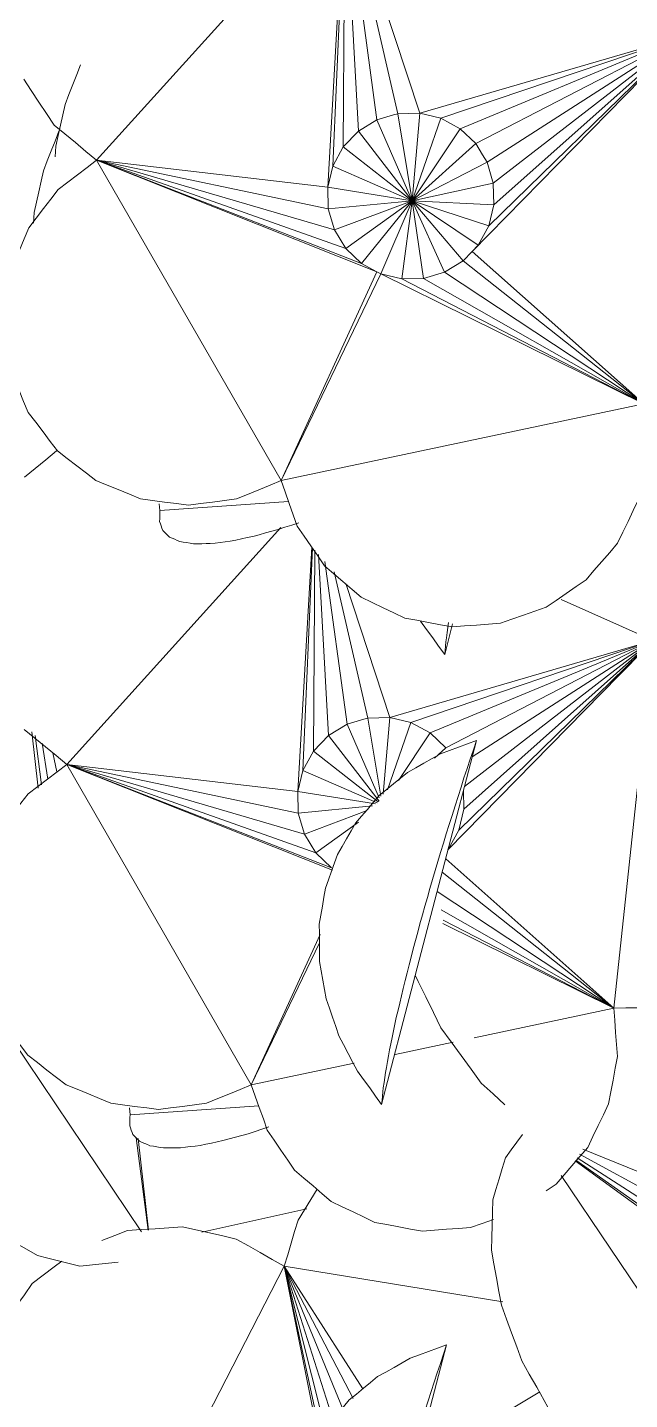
# Model space of a CAD drawing. Header units: metres. Extents: x -18.34 to -13.25, y -25.49 to -16.26.
# Drawn here: x -14.736 to -14.6754, y -20.5016 to -20.3635 of the extents above; entities that cross this region are included whole.
import ezdxf

# ---------------------------------------------------------------- set-up
doc = ezdxf.new("R2010")
doc.units = ezdxf.units.M
doc.layers.add('Importações nas famílias', color=7, linetype='Continuous', lineweight=5)
doc.layers.add('Vegetação', color=7, linetype='Continuous', lineweight=5)

# ---------------------------------------------------------------- blocks, each defined once
blk = doc.blocks.new('Planta_pergolado_12200 - plantas pergolado_skp_Component_12-V767-Pavimento 02 - Executivo')
at = {"layer": 'Importações nas famílias', "color": 9}
blk.add_line((0.47421, 0.0379), (0.49636, 0.04366), dxfattribs=at)
at = {"layer": 'Importações nas famílias', "color": 9, "flags": 128}
for points in [[(0.49259, 0.04241), (0.49353, 0.04272), (0.49448, 0.04304), (0.49542, 0.04335), (0.49636, 0.04366)], [(0.49636, 0.04366), (0.49602, 0.04275), (0.49569, 0.04184), (0.49535, 0.04093), (0.49501, 0.04002)], [(0.48882, 0.0412), (0.48976, 0.04151), (0.4907, 0.04181), (0.49165, 0.04211), (0.49259, 0.04241)], [(0.48144, 0.03898), (0.48235, 0.03925), (0.48326, 0.03951), (0.48417, 0.03978), (0.48509, 0.04005)], [(0.48509, 0.04005), (0.48602, 0.04034), (0.48695, 0.04063), (0.48788, 0.04092), (0.48882, 0.0412)], [(0.47792, 0.03798), (0.4788, 0.03823), (0.47968, 0.03848), (0.48056, 0.03873), (0.48144, 0.03898)], [(0.49501, 0.04002), (0.49455, 0.0392), (0.49408, 0.03838), (0.49361, 0.03756), (0.49315, 0.03673)], [(0.47455, 0.03708), (0.47539, 0.0373), (0.47623, 0.03753), (0.47707, 0.03775), (0.47792, 0.03798)], [(0.46847, 0.0356), (0.4692, 0.03577), (0.46993, 0.03594), (0.47066, 0.03611), (0.47139, 0.03628)], [(0.47139, 0.03628), (0.47218, 0.03648), (0.47297, 0.03668), (0.47376, 0.03688), (0.47455, 0.03708)], [(0.49315, 0.03673), (0.49256, 0.03602), (0.49197, 0.0353), (0.49138, 0.03459), (0.4908, 0.03387)], [(0.46581, 0.03503), (0.46647, 0.03517), (0.46714, 0.03532), (0.4678, 0.03546), (0.46847, 0.0356)], [(0.4908, 0.03387), (0.49011, 0.03328), (0.48941, 0.03269), (0.48872, 0.03209), (0.48803, 0.0315)], [(0.48803, 0.0315), (0.48724, 0.03105), (0.48646, 0.03059), (0.48568, 0.03014), (0.4849, 0.02968)], [(0.4849, 0.02968), (0.48404, 0.02938), (0.48319, 0.02907), (0.48234, 0.02876), (0.48148, 0.02846)], [(0.47412, 0.02788), (0.47318, 0.02805), (0.47224, 0.02821), (0.47129, 0.02838), (0.47068, 0.02849)], [(0.47786, 0.02785), (0.47693, 0.02786), (0.47599, 0.02787), (0.47506, 0.02787), (0.47412, 0.02788)], [(0.48148, 0.02846), (0.48058, 0.0283), (0.47967, 0.02815), (0.47877, 0.028), (0.47786, 0.02785)]]:
    blk.add_lwpolyline(points, dxfattribs=at)
blk = doc.blocks.new('Planta_pergolado_12200 - plantas pergolado_skp_Component_12-V770-Pavimento 02 - Executivo')
at = {"layer": 'Importações nas famílias', "color": 9}
for p, q in [((0.51949, 0.01182), (0.52039, 0.02476)), ((0.52018, 0.01175), (0.51949, 0.01182))]:
    blk.add_line(p, q, dxfattribs=at)
at = {"layer": 'Importações nas famílias', "color": 9, "flags": 128}
for points in [[(0.51758, 0.0237), (0.51781, 0.02439), (0.51804, 0.02508), (0.51827, 0.02578)], [(0.51689, 0.02116), (0.51706, 0.0218), (0.51724, 0.02243), (0.51741, 0.02307), (0.51758, 0.0237)], [(0.51641, 0.01888), (0.51653, 0.01945), (0.51665, 0.02002), (0.51677, 0.02059), (0.51689, 0.02116)], [(0.51617, 0.01688), (0.51623, 0.01738), (0.51629, 0.01788), (0.51635, 0.01838), (0.51641, 0.01888)], [(0.51616, 0.01518), (0.51616, 0.01561), (0.51616, 0.01603), (0.51617, 0.01646), (0.51617, 0.01688)], [(0.51638, 0.01381), (0.51632, 0.01416), (0.51627, 0.0145), (0.51621, 0.01484), (0.51616, 0.01518)], [(0.51683, 0.01278), (0.51671, 0.01304), (0.5166, 0.0133), (0.51649, 0.01356), (0.51638, 0.01381)], [(0.5175, 0.0121), (0.51733, 0.01227), (0.51716, 0.01244), (0.51699, 0.01261), (0.51683, 0.01278)], [(0.51839, 0.01178), (0.51817, 0.01186), (0.51795, 0.01194), (0.51772, 0.01202), (0.5175, 0.0121)], [(0.51949, 0.01182), (0.51922, 0.01181), (0.51894, 0.0118), (0.51867, 0.01179), (0.51839, 0.01178)]]:
    blk.add_lwpolyline(points, dxfattribs=at)
blk = doc.blocks.new('Planta_pergolado_12200 - plantas pergolado_skp_Component_17-V3958-Pavimento 02 - Executivo')
at = {"layer": 'Importações nas famílias', "color": 9}
for p, q in [((0.55475, -0.00544), (0.52251, -0.02402)), ((0.5441, -0.03218), (0.55475, -0.00544)), ((0.54435, -0.0321), (0.55475, -0.00544)), ((0.54586, -0.03051), (0.55475, -0.00544)), ((0.54773, -0.02937), (0.55475, -0.00544)), ((0.54983, -0.02875), (0.55475, -0.00544)), ((0.55202, -0.0287), (0.55475, -0.00544)), ((0.55475, -0.00544), (0.57858, -0.027)), ((0.52251, -0.02402), (0.52469, -0.03437)), ((0.5368, -0.03089), (0.52251, -0.02402)), ((0.52251, -0.02402), (0.53763, -0.03094)), ((0.54773, -0.02937), (0.54983, -0.02875)), ((0.54983, -0.02875), (0.55202, -0.0287)), ((0.55057, -0.03621), (0.54983, -0.02875)), ((0.55078, -0.03651), (0.55202, -0.0287)), ((0.57662, -0.03011), (0.55202, -0.0287)), ((0.55415, -0.02921), (0.55202, -0.0287)), ((0.54586, -0.03051), (0.54773, -0.02937)), ((0.55007, -0.03559), (0.54773, -0.02937)), ((0.55089, -0.03668), (0.55415, -0.02921)), ((0.55097, -0.0368), (0.55607, -0.03026)), ((0.55607, -0.03026), (0.55415, -0.02921)), ((0.55415, -0.02921), (0.57654, -0.03019)), ((0.55766, -0.03178), (0.55607, -0.03026)), ((0.55607, -0.03026), (0.5763, -0.0304)), ((0.54435, -0.0321), (0.54586, -0.03051)), ((0.54894, -0.03479), (0.54586, -0.03051)), ((0.57586, -0.03079), (0.55766, -0.03178)), ((0.57516, -0.03142), (0.5588, -0.03365)), ((0.55104, -0.0369), (0.55766, -0.03178)), ((0.5588, -0.03365), (0.55766, -0.03178)), ((0.55942, -0.03576), (0.57413, -0.03235)), ((0.55138, -0.03688), (0.5588, -0.03365)), ((0.5593, -0.03533), (0.5588, -0.03365)), ((0.55948, -0.03795), (0.57295, -0.03353)), ((0.55942, -0.03576), (0.55154, -0.03705)), ((0.5593, -0.03533), (0.55942, -0.03576)), ((0.55942, -0.03576), (0.55948, -0.03795)), ((0.52556, -0.03848), (0.5268, -0.04433)), ((0.55177, -0.03729), (0.55948, -0.03795)), ((0.5522, -0.03772), (0.55897, -0.04008)), ((0.55948, -0.03795), (0.55897, -0.04008)), ((0.55948, -0.03795), (0.56722, -0.06447)), ((0.55313, -0.03882), (0.55792, -0.04201)), ((0.55897, -0.04008), (0.55792, -0.04201)), ((0.56722, -0.06447), (0.55897, -0.04008)), ((0.54197, -0.04272), (0.53021, -0.0605)), ((0.55641, -0.0436), (0.55537, -0.04244)), ((0.55792, -0.04201), (0.55641, -0.0436)), ((0.56722, -0.06447), (0.55792, -0.04201)), ((0.54013, -0.04311), (0.53021, -0.0605)), ((0.5439, -0.04322), (0.53021, -0.0605)), ((0.53021, -0.0605), (0.53873, -0.04328)), ((0.53021, -0.0605), (0.53909, -0.04332)), ((0.54526, -0.04358), (0.53021, -0.0605)), ((0.56722, -0.06447), (0.54614, -0.0438)), ((0.54812, -0.04489), (0.5462, -0.04384)), ((0.56722, -0.06447), (0.55641, -0.0436)), ((0.55025, -0.04541), (0.54812, -0.04489)), ((0.56722, -0.06447), (0.54812, -0.04489)), ((0.55214, -0.04537), (0.55025, -0.04541)), ((0.56722, -0.06447), (0.55025, -0.04541)), ((0.56722, -0.06447), (0.55252, -0.04547)), ((0.52725, -0.04645), (0.53021, -0.0605)), ((0.56722, -0.06447), (0.55551, -0.04624)), ((0.51252, -0.0547), (0.51183, -0.0537)), ((0.56722, -0.06447), (0.57136, -0.05519)), ((0.56722, -0.06447), (0.53021, -0.0605)), ((0.56722, -0.06447), (0.56429, -0.06159))]:
    blk.add_line(p, q, dxfattribs=at)
at = {"layer": 'Importações nas famílias', "color": 9, "flags": 128}
for points in [[(0.52548, -0.00152), (0.52645, -0.00078), (0.52741, -0.00004), (0.52838, 0.00069), (0.52934, 0.00143)], [(0.54795, 0.0014), (0.54891, 0.00065), (0.54987, -0.00009), (0.55084, -0.00083), (0.5518, -0.00157)], [(0.55475, -0.00544), (0.55564, -0.00437), (0.55652, -0.00331), (0.5574, -0.00224), (0.55828, -0.00117)], [(0.58365, -0.00121), (0.58453, -0.00228), (0.58541, -0.00335), (0.5863, -0.00442)], [(0.52252, -0.00538), (0.52326, -0.00441), (0.524, -0.00345), (0.52474, -0.00249), (0.52548, -0.00152)], [(0.5518, -0.00157), (0.55254, -0.00254), (0.55328, -0.00351), (0.55401, -0.00447), (0.55475, -0.00544)], [(0.52066, -0.00987), (0.52113, -0.00875), (0.52159, -0.00762), (0.52206, -0.0065), (0.52252, -0.00538)], [(0.52002, -0.01469), (0.52018, -0.01349), (0.52034, -0.01228), (0.5205, -0.01107), (0.52066, -0.00987)], [(0.52065, -0.01952), (0.52049, -0.01831), (0.52034, -0.0171), (0.52018, -0.0159), (0.52002, -0.01469)], [(0.52251, -0.02402), (0.52204, -0.02289), (0.52158, -0.02177), (0.52112, -0.02064), (0.52065, -0.01952)], [(0.51793, -0.02563), (0.51907, -0.02523), (0.52022, -0.02482), (0.52136, -0.02442), (0.52251, -0.02402)], [(0.51392, -0.02838), (0.51492, -0.02769), (0.51592, -0.027), (0.51693, -0.02632), (0.51793, -0.02563)], [(0.51076, -0.03207), (0.51155, -0.03115), (0.51234, -0.03023), (0.51313, -0.0293), (0.51392, -0.02838)], [(0.50867, -0.03646), (0.50919, -0.03536), (0.50972, -0.03427), (0.51024, -0.03317), (0.51076, -0.03207)], [(0.50778, -0.04124), (0.508, -0.04005), (0.50822, -0.03885), (0.50845, -0.03766), (0.50867, -0.03646)], [(0.50816, -0.04609), (0.50806, -0.04488), (0.50797, -0.04367), (0.50787, -0.04246), (0.50778, -0.04124)], [(0.50896, -0.04839), (0.50856, -0.04724), (0.50816, -0.04609)], [(0.51621, -0.05787), (0.51529, -0.05708), (0.51437, -0.05628), (0.51344, -0.05549), (0.51252, -0.0547)], [(0.52059, -0.05997), (0.5195, -0.05945), (0.5184, -0.05892), (0.51731, -0.05839), (0.51621, -0.05787)], [(0.52537, -0.06087), (0.52417, -0.06064), (0.52298, -0.06042), (0.52179, -0.0602), (0.52059, -0.05997)], [(0.53021, -0.0605), (0.529, -0.06059), (0.52779, -0.06068), (0.52658, -0.06077), (0.52537, -0.06087)], [(0.53033, -0.06536), (0.5303, -0.06414), (0.53027, -0.06293), (0.53024, -0.06171), (0.53021, -0.0605)]]:
    blk.add_lwpolyline(points, dxfattribs=at)
blk = doc.blocks.new('Planta_pergolado_12200 - plantas pergolado_skp_Component_16-V3959-Pavimento 02 - Executivo')
blk.add_blockref('Planta_pergolado_12200 - plantas pergolado_skp_Component_17-V3958-Pavimento 02 - Executivo', (0, 0))
at = {"extrusion": (0, 0, -1), "zscale": -1, "rotation": 180}
for name in ['Planta_pergolado_12200 - plantas pergolado_skp_Component_12-V770-Pavimento 02 - Executivo', 'Planta_pergolado_12200 - plantas pergolado_skp_Component_12-V767-Pavimento 02 - Executivo']:
    blk.add_blockref(name, (0, 0), dxfattribs=at)
blk = doc.blocks.new('Planta_pergolado_12200 - plantas pergolado_skp_Component_12-V582-Pavimento 02 - Executivo')
at = {"layer": 'Importações nas famílias', "color": 9}
blk.add_line((0.2784, 0.1962), (0.31505, 0.20575), dxfattribs=at)
at = {"layer": 'Importações nas famílias', "color": 9, "flags": 128}
for points in [[(0.31128, 0.20449), (0.31222, 0.20481), (0.31316, 0.20512), (0.31411, 0.20543), (0.31505, 0.20575)], [(0.31505, 0.20575), (0.31471, 0.20484), (0.31438, 0.20393), (0.31404, 0.20302), (0.3137, 0.20211)], [(0.3075, 0.20329), (0.30845, 0.20359), (0.30939, 0.20389), (0.31033, 0.20419), (0.31128, 0.20449)], [(0.30377, 0.20214), (0.30471, 0.20242), (0.30564, 0.20271), (0.30657, 0.203), (0.3075, 0.20329)], [(0.30013, 0.20106), (0.30104, 0.20133), (0.30195, 0.2016), (0.30286, 0.20187), (0.30377, 0.20214)], [(0.3137, 0.20211), (0.31323, 0.20128), (0.31277, 0.20046), (0.3123, 0.19964), (0.31183, 0.19882)], [(0.2966, 0.20006), (0.29748, 0.20031), (0.29836, 0.20056), (0.29925, 0.20081), (0.30013, 0.20106)], [(0.29008, 0.19836), (0.29087, 0.19856), (0.29166, 0.19876), (0.29245, 0.19896), (0.29324, 0.19916)], [(0.29324, 0.19916), (0.29408, 0.19939), (0.29492, 0.19961), (0.29576, 0.19984), (0.2966, 0.20006)], [(0.2845, 0.19712), (0.28516, 0.19726), (0.28582, 0.1974), (0.28649, 0.19754), (0.28715, 0.19768)], [(0.28715, 0.19768), (0.28789, 0.19785), (0.28862, 0.19802), (0.28935, 0.19819), (0.29008, 0.19836)], [(0.31183, 0.19882), (0.31125, 0.1981), (0.31066, 0.19738), (0.31007, 0.19667), (0.30949, 0.19595)], [(0.2784, 0.1962), (0.27883, 0.19625), (0.27925, 0.19629), (0.27967, 0.19633), (0.2801, 0.19637)], [(0.28175, 0.19379), (0.28091, 0.19439), (0.28008, 0.195), (0.27924, 0.1956), (0.2784, 0.1962)], [(0.2801, 0.19637), (0.28061, 0.19645), (0.28112, 0.19653), (0.28162, 0.1966), (0.28213, 0.19668)], [(0.28213, 0.19668), (0.28272, 0.19679), (0.28331, 0.1969), (0.28391, 0.19701), (0.2845, 0.19712)], [(0.30949, 0.19595), (0.30879, 0.19536), (0.3081, 0.19477), (0.30741, 0.19418), (0.30671, 0.19358)], [(0.28532, 0.19191), (0.28443, 0.19238), (0.28354, 0.19285), (0.28264, 0.19332), (0.28175, 0.19379)], [(0.30671, 0.19358), (0.30593, 0.19313), (0.30515, 0.19267), (0.30437, 0.19222), (0.30358, 0.19177)], [(0.28904, 0.19063), (0.28811, 0.19095), (0.28718, 0.19127), (0.28625, 0.19159), (0.28532, 0.19191)], [(0.29281, 0.18996), (0.29187, 0.19013), (0.29092, 0.1903), (0.28998, 0.19046), (0.28904, 0.19063)], [(0.30358, 0.19177), (0.30273, 0.19146), (0.30188, 0.19115), (0.30102, 0.19085), (0.30017, 0.19054)], [(0.29655, 0.18993), (0.29561, 0.18994), (0.29468, 0.18995), (0.29375, 0.18996), (0.29281, 0.18996)], [(0.30017, 0.19054), (0.29926, 0.19039), (0.29836, 0.19024), (0.29745, 0.19008), (0.29655, 0.18993)]]:
    blk.add_lwpolyline(points, dxfattribs=at)
blk = doc.blocks.new('Planta_pergolado_12200 - plantas pergolado_skp_Component_17-V3969-Pavimento 02 - Executivo')
at = {"layer": 'Importações nas famílias', "color": 9}
for p, q in [((0.61556, -0.00845), (0.58331, -0.02703)), ((0.60432, -0.03665), (0.61556, -0.00845)), ((0.60516, -0.03511), (0.61556, -0.00845)), ((0.60667, -0.03352), (0.61556, -0.00845)), ((0.60853, -0.03238), (0.61556, -0.00845)), ((0.61064, -0.03176), (0.61556, -0.00845)), ((0.61283, -0.03171), (0.61556, -0.00845)), ((0.61556, -0.00845), (0.64319, -0.03345)), ((0.58331, -0.02703), (0.59102, -0.06351)), ((0.60411, -0.03704), (0.58331, -0.02703)), ((0.58331, -0.02703), (0.60432, -0.03665)), ((0.61064, -0.03176), (0.61283, -0.03171)), ((0.61147, -0.0402), (0.61283, -0.03171)), ((0.64319, -0.03345), (0.61283, -0.03171)), ((0.61495, -0.03222), (0.61283, -0.03171)), ((0.60667, -0.03352), (0.60853, -0.03238)), ((0.60853, -0.03238), (0.61064, -0.03176)), ((0.61147, -0.0402), (0.60853, -0.03238)), ((0.61147, -0.0402), (0.61064, -0.03176)), ((0.61147, -0.0402), (0.61495, -0.03222)), ((0.61688, -0.03327), (0.61495, -0.03222)), ((0.61495, -0.03222), (0.64319, -0.03345)), ((0.60516, -0.03511), (0.60667, -0.03352)), ((0.61147, -0.0402), (0.60667, -0.03352)), ((0.61147, -0.0402), (0.61688, -0.03327)), ((0.61847, -0.03479), (0.61688, -0.03327)), ((0.61688, -0.03327), (0.64319, -0.03345)), ((0.64319, -0.03345), (0.61847, -0.03479)), ((0.64319, -0.03345), (0.61961, -0.03666)), ((0.62023, -0.03877), (0.64319, -0.03345)), ((0.62029, -0.04096), (0.64319, -0.03345)), ((0.60432, -0.03665), (0.60516, -0.03511)), ((0.61147, -0.0402), (0.60516, -0.03511)), ((0.61147, -0.0402), (0.61847, -0.03479)), ((0.61961, -0.03666), (0.61847, -0.03479)), ((0.59102, -0.06351), (0.60411, -0.03704)), ((0.6036, -0.03917), (0.60411, -0.03704)), ((0.60411, -0.03704), (0.60432, -0.03665)), ((0.61147, -0.0402), (0.60411, -0.03704)), ((0.61147, -0.0402), (0.61961, -0.03666)), ((0.6201, -0.03834), (0.61961, -0.03666)), ((0.6201, -0.03834), (0.62023, -0.03877)), ((0.59102, -0.06351), (0.6036, -0.03917)), ((0.61147, -0.0402), (0.6036, -0.03917)), ((0.60365, -0.04136), (0.6036, -0.03917)), ((0.62023, -0.03877), (0.61147, -0.0402)), ((0.62023, -0.03877), (0.62029, -0.04096)), ((0.60365, -0.04136), (0.59102, -0.06351)), ((0.61147, -0.0402), (0.60365, -0.04136)), ((0.60427, -0.04347), (0.60365, -0.04136)), ((0.61147, -0.0402), (0.60427, -0.04347)), ((0.61147, -0.0402), (0.60541, -0.04534)), ((0.607, -0.04685), (0.61147, -0.0402)), ((0.61147, -0.0402), (0.60893, -0.04791)), ((0.61106, -0.04842), (0.61147, -0.0402)), ((0.61147, -0.0402), (0.61872, -0.04502)), ((0.61722, -0.04661), (0.61147, -0.0402)), ((0.61147, -0.0402), (0.61535, -0.04775)), ((0.61325, -0.04837), (0.61147, -0.0402)), ((0.61147, -0.0402), (0.61977, -0.04309)), ((0.61147, -0.0402), (0.62029, -0.04096)), ((0.62029, -0.04096), (0.61977, -0.04309)), ((0.62029, -0.04096), (0.62802, -0.06748)), ((0.60427, -0.04347), (0.59102, -0.06351)), ((0.60541, -0.04534), (0.60427, -0.04347)), ((0.61977, -0.04309), (0.61872, -0.04502)), ((0.62802, -0.06748), (0.61977, -0.04309)), ((0.60541, -0.04534), (0.59102, -0.06351)), ((0.60637, -0.04625), (0.60541, -0.04534)), ((0.61872, -0.04502), (0.61722, -0.04661)), ((0.62802, -0.06748), (0.61872, -0.04502)), ((0.60637, -0.04625), (0.59102, -0.06351)), ((0.607, -0.04685), (0.60637, -0.04625)), ((0.62802, -0.06748), (0.60637, -0.04625)), ((0.60893, -0.04791), (0.607, -0.04685)), ((0.61722, -0.04661), (0.6161, -0.04729)), ((0.62802, -0.06748), (0.61722, -0.04661)), ((0.61106, -0.04842), (0.60893, -0.04791)), ((0.62802, -0.06748), (0.60893, -0.04791)), ((0.61535, -0.04775), (0.61325, -0.04837)), ((0.6161, -0.04729), (0.61535, -0.04775)), ((0.62802, -0.06748), (0.61535, -0.04775)), ((0.61325, -0.04837), (0.61106, -0.04842)), ((0.62802, -0.06748), (0.61106, -0.04842)), ((0.62802, -0.06748), (0.61325, -0.04837))]:
    blk.add_line(p, q, dxfattribs=at)
at = {"layer": 'Importações nas famílias', "color": 9, "flags": 128}
for points in [[(0.59015, -0.00158), (0.59127, -0.00111), (0.59239, -0.00065), (0.59351, -0.00019), (0.59464, 0.00027)], [(0.60427, 0.00026), (0.60539, -0.00021), (0.60651, -0.00068), (0.60763, -0.00115), (0.60875, -0.00162)], [(0.61909, -0.00418), (0.62024, -0.00341), (0.6214, -0.00265), (0.62255, -0.00188), (0.6237, -0.00112)], [(0.58629, -0.00453), (0.58725, -0.00379), (0.58822, -0.00306), (0.58918, -0.00232), (0.59015, -0.00158)], [(0.60875, -0.00162), (0.60972, -0.00236), (0.61068, -0.0031), (0.61164, -0.00384), (0.6126, -0.00459)], [(0.58333, -0.00839), (0.58407, -0.00742), (0.58481, -0.00646), (0.58555, -0.0055), (0.58629, -0.00453)], [(0.6126, -0.00459), (0.61334, -0.00555), (0.61408, -0.00652), (0.61482, -0.00749), (0.61556, -0.00845)], [(0.61556, -0.00845), (0.61644, -0.00738), (0.61732, -0.00632), (0.61821, -0.00525), (0.61909, -0.00418)], [(0.58147, -0.01288), (0.58193, -0.01176), (0.5824, -0.01063), (0.58286, -0.00951), (0.58333, -0.00839)], [(0.58083, -0.0177), (0.58099, -0.0165), (0.58115, -0.01529), (0.58131, -0.01408), (0.58147, -0.01288)], [(0.58146, -0.02253), (0.5813, -0.02132), (0.58114, -0.02011), (0.58099, -0.01891), (0.58083, -0.0177)], [(0.58331, -0.02703), (0.58285, -0.0259), (0.58238, -0.02478), (0.58192, -0.02365), (0.58146, -0.02253)], [(0.57873, -0.02864), (0.57988, -0.02824), (0.58102, -0.02783), (0.58217, -0.02743), (0.58331, -0.02703)], [(0.57473, -0.03139), (0.57573, -0.0307), (0.57673, -0.03002), (0.57773, -0.02933), (0.57873, -0.02864)], [(0.57157, -0.03508), (0.57236, -0.03416), (0.57315, -0.03324), (0.57394, -0.03231), (0.57473, -0.03139)], [(0.56947, -0.03947), (0.57, -0.03837), (0.57052, -0.03728), (0.57104, -0.03618), (0.57157, -0.03508)], [(0.56858, -0.04425), (0.56881, -0.04306), (0.56903, -0.04186), (0.56925, -0.04067), (0.56947, -0.03947)], [(0.56896, -0.04911), (0.56887, -0.04789), (0.56877, -0.04668), (0.56868, -0.04547), (0.56858, -0.04425)], [(0.57058, -0.0537), (0.57017, -0.05255), (0.56977, -0.0514), (0.56936, -0.05025), (0.56896, -0.04911)], [(0.57333, -0.05771), (0.57264, -0.05671), (0.57195, -0.0557), (0.57126, -0.0547), (0.57058, -0.0537)], [(0.57702, -0.06088), (0.57609, -0.06009), (0.57517, -0.05929), (0.57425, -0.0585), (0.57333, -0.05771)], [(0.5814, -0.06298), (0.5803, -0.06246), (0.57921, -0.06193), (0.57811, -0.0614), (0.57702, -0.06088)]]:
    blk.add_lwpolyline(points, dxfattribs=at)
blk = doc.blocks.new('Planta_pergolado_12200 - plantas pergolado_skp_Component_16-V3970-Pavimento 02 - Executivo')
blk.add_blockref('Planta_pergolado_12200 - plantas pergolado_skp_Component_17-V3969-Pavimento 02 - Executivo', (0, 0))
at = {"extrusion": (0, 0, -1), "zscale": -1, "rotation": 180}
for name, p in [('Planta_pergolado_12200 - plantas pergolado_skp_Component_12-V770-Pavimento 02 - Executivo', (-0.0608, -0.00301)), ('Planta_pergolado_12200 - plantas pergolado_skp_Component_12-V582-Pavimento 02 - Executivo', (-0.24212, 0.15907))]:
    blk.add_blockref(name, p, dxfattribs=at)
blk = doc.blocks.new('Planta_pergolado_12200 - plantas pergolado_skp_Component_12-V586-Pavimento 02 - Executivo')
at = {"layer": 'Importações nas famílias', "color": 9}
blk.add_line((0.09548, 0.13567), (0.09857, 0.13647), dxfattribs=at)
at = {"layer": 'Importações nas famílias', "color": 9, "flags": 128}
for points in [[(0.09548, 0.13567), (0.0959, 0.13571), (0.09633, 0.13575), (0.09675, 0.13579), (0.09717, 0.13584)], [(0.09883, 0.13325), (0.09799, 0.13385), (0.09715, 0.13446), (0.09632, 0.13506), (0.09548, 0.13567)], [(0.09717, 0.13584), (0.09768, 0.13591), (0.09819, 0.13599), (0.0987, 0.13606)]]:
    blk.add_lwpolyline(points, dxfattribs=at)
blk = doc.blocks.new('Planta_pergolado_12200 - plantas pergolado_skp_Component_16-V3975-Pavimento 02 - Executivo')
at = {"extrusion": (0, 0, -1), "zscale": -1, "rotation": 180}
blk.add_blockref('Planta_pergolado_12200 - plantas pergolado_skp_Component_12-V586-Pavimento 02 - Executivo', (-0.47033, 0.09219), dxfattribs=at)
blk = doc.blocks.new('Planta_pergolado_12200 - plantas pergolado_skp_Component_17-V3980-Pavimento 02 - Executivo')
at = {"layer": 'Importações nas famílias', "color": 9}
for p, q in [((0.47115, -0.0103), (0.50425, -0.02733)), ((0.50425, -0.02733), (0.48679, -0.03082)), ((0.48705, -0.03101), (0.50425, -0.02733)), ((0.48774, -0.0315), (0.50425, -0.02733)), ((0.50425, -0.02733), (0.48878, -0.03224)), ((0.50425, -0.02733), (0.4898, -0.03325)), ((0.49095, -0.03426), (0.50425, -0.02733)), ((0.49191, -0.03524), (0.50425, -0.02733)), ((0.50068, -0.04934), (0.50425, -0.02733)), ((0.48409, -0.04047), (0.49163, -0.05304))]:
    blk.add_line(p, q, dxfattribs=at)
at = {"layer": 'Importações nas famílias', "color": 9, "flags": 128}
for points in [[(0.498, 0.00125), (0.49912, 0.00044), (0.50025, -0.00037), (0.50137, -0.00118), (0.5025, -0.00198)], [(0.5025, -0.00198), (0.50334, -0.00308), (0.50419, -0.00418), (0.50478, -0.00495)], [(0.50686, -0.00897), (0.50735, -0.01027), (0.50784, -0.01157)], [(0.50784, -0.01157), (0.50794, -0.01295), (0.50803, -0.01433), (0.50813, -0.01572), (0.50822, -0.0171)], [(0.50822, -0.0171), (0.50791, -0.01845), (0.50761, -0.01981), (0.5073, -0.02116), (0.50699, -0.02251)], [(0.50699, -0.02251), (0.5063, -0.02372), (0.50562, -0.02492), (0.50493, -0.02613), (0.50425, -0.02733)], [(0.50425, -0.02733), (0.50541, -0.02768), (0.50657, -0.02803), (0.50774, -0.02838), (0.5089, -0.02873)], [(0.5089, -0.02873), (0.50993, -0.02937), (0.51097, -0.03001), (0.512, -0.03065)]]:
    blk.add_lwpolyline(points, dxfattribs=at)
blk = doc.blocks.new('Planta_pergolado_12200 - plantas pergolado_skp_Component_16-V3981-Pavimento 02 - Executivo')
blk.add_blockref('Planta_pergolado_12200 - plantas pergolado_skp_Component_17-V3980-Pavimento 02 - Executivo', (0, 0))
blk = doc.blocks.new('Planta_pergolado_12200 - plantas pergolado_skp_-V4003-Pavimento 02 - Executivo')
for name in ['Planta_pergolado_12200 - plantas pergolado_skp_Component_16-V3981-Pavimento 02 - Executivo', 'Planta_pergolado_12200 - plantas pergolado_skp_Component_16-V3959-Pavimento 02 - Executivo', 'Planta_pergolado_12200 - plantas pergolado_skp_Component_16-V3970-Pavimento 02 - Executivo', 'Planta_pergolado_12200 - plantas pergolado_skp_Component_16-V3975-Pavimento 02 - Executivo']:
    blk.add_blockref(name, (0, 0))
blk = doc.blocks.new('Planta_pergolado_12200 - plantas pergolado_skp_-V4061-Pavimento 02 - Executivo')
blk.add_blockref('Planta_pergolado_12200 - plantas pergolado_skp_-V4003-Pavimento 02 - Executivo', (0, 0))
blk = doc.blocks.new('Planta_pergolado_12200 - plantas pergolado_skp_Component_12-V1274-Pavimento 02 - Executivo')
at = {"layer": 'Importações nas famílias', "color": 9}
blk.add_line((0.61029, 0.00217), (0.60922, 0.0021), dxfattribs=at)
at = {"layer": 'Importações nas famílias', "color": 9, "flags": 128}
for points in [[(0.61848, 0.00465), (0.61748, 0.00427), (0.61648, 0.00388), (0.61548, 0.00349), (0.61448, 0.0031)], [(0.61448, 0.0031), (0.61343, 0.00287), (0.61238, 0.00264), (0.61134, 0.0024), (0.61029, 0.00217)]]:
    blk.add_lwpolyline(points, dxfattribs=at)
blk = doc.blocks.new('Planta_pergolado_12200 - plantas pergolado_skp_Component_16-V4250-Pavimento 02 - Executivo')
at = {"extrusion": (0, 0, -1), "zscale": -1, "rotation": 180}
blk.add_blockref('Planta_pergolado_12200 - plantas pergolado_skp_Component_12-V1274-Pavimento 02 - Executivo', (0, 0), dxfattribs=at)
blk = doc.blocks.new('Planta_pergolado_12200 - plantas pergolado_skp_Component_17-V4283-Pavimento 02 - Executivo')
at = {"layer": 'Importações nas famílias', "color": 9}
for p, q in [((0.54506, 0.01215), (0.50773, -0.01298)), ((0.53883, 0.00359), (0.54506, 0.01215)), ((0.53903, 0.00359), (0.54469, 0.01163)), ((0.53956, 0.00359), (0.54506, 0.01215)), ((0.54042, 0.00359), (0.54506, 0.01215)), ((0.54145, 0.00336), (0.54506, 0.01215)), ((0.54467, 0.01163), (0.54506, 0.01215)), ((0.54506, 0.01215), (0.5677, 0.00301)), ((0.55802, -0.00195), (0.55236, -0.00258)), ((0.55269, -0.00292), (0.55765, -0.00228)), ((0.55689, -0.00297), (0.55328, -0.00355)), ((0.5559, -0.00405), (0.55401, -0.00444)), ((0.50788, -0.01364), (0.51716, -0.01244)), ((0.51711, -0.01262), (0.50788, -0.01366)), ((0.50767, -0.01903), (0.51004, -0.0296))]:
    blk.add_line(p, q, dxfattribs=at)
at = {"layer": 'Importações nas famílias', "color": 9, "flags": 128}
for points in [[(0.56122, 0.02398), (0.56282, 0.02442), (0.56442, 0.02486), (0.56602, 0.02531), (0.56762, 0.02575)], [(0.56762, 0.02575), (0.56913, 0.02583), (0.57063, 0.02592), (0.57213, 0.026), (0.57364, 0.02609)], [(0.57364, 0.02609), (0.57491, 0.02581), (0.57619, 0.02553), (0.57747, 0.02525), (0.57875, 0.02497)], [(0.57875, 0.02497), (0.57969, 0.02435), (0.58064, 0.02373), (0.58158, 0.02312), (0.58253, 0.0225)], [(0.55498, 0.02094), (0.55654, 0.0217), (0.5581, 0.02246), (0.55966, 0.02322), (0.56122, 0.02398)], [(0.58253, 0.0225), (0.58306, 0.02159), (0.58358, 0.02068), (0.58411, 0.01978), (0.58464, 0.01887)], [(0.54944, 0.01688), (0.55082, 0.01789), (0.55221, 0.01891), (0.5536, 0.01992), (0.55498, 0.02094)], [(0.58464, 0.01887), (0.58471, 0.01776), (0.58478, 0.01664), (0.58485, 0.01552), (0.58492, 0.01441)], [(0.54506, 0.01215), (0.54615, 0.01334), (0.54725, 0.01452), (0.54834, 0.0157), (0.54944, 0.01688)], [(0.5271, 0.01487), (0.52848, 0.01512), (0.52986, 0.01537), (0.53124, 0.01562), (0.53262, 0.01587)], [(0.53262, 0.01587), (0.53388, 0.01583), (0.53514, 0.0158), (0.53641, 0.01576), (0.53767, 0.01573)], [(0.53767, 0.01573), (0.53873, 0.01541), (0.53979, 0.0151), (0.54085, 0.01478), (0.54191, 0.01446)], [(0.52149, 0.0128), (0.52289, 0.01332), (0.52429, 0.01383), (0.52569, 0.01435), (0.5271, 0.01487)], [(0.54191, 0.01446), (0.5427, 0.01389), (0.54349, 0.01331), (0.54427, 0.01273), (0.54506, 0.01215)], [(0.58492, 0.01441), (0.58452, 0.01318), (0.58412, 0.01195), (0.58373, 0.01072), (0.58333, 0.00949)], [(0.51617, 0.0098), (0.5175, 0.01055), (0.51883, 0.0113), (0.52016, 0.01205), (0.52149, 0.0128)], [(0.5115, 0.00608), (0.51267, 0.00701), (0.51384, 0.00794), (0.515, 0.00887), (0.51617, 0.0098)], [(0.58333, 0.00949), (0.5825, 0.00825), (0.58167, 0.00701), (0.58084, 0.00577), (0.58001, 0.00453)], [(0.50781, 0.00188), (0.50874, 0.00293), (0.50966, 0.00398), (0.51058, 0.00503), (0.5115, 0.00608)], [(0.58001, 0.00453), (0.57882, 0.00339), (0.57763, 0.00224)], [(0.50535, -0.00249), (0.50596, -0.0014), (0.50658, -0.00031), (0.5072, 0.00079), (0.50781, 0.00188)], [(0.50427, -0.00676), (0.50454, -0.00569), (0.50481, -0.00463), (0.50508, -0.00356), (0.50535, -0.00249)], [(0.50466, -0.01062), (0.50457, -0.00966), (0.50447, -0.00869), (0.50437, -0.00772), (0.50427, -0.00676)]]:
    blk.add_lwpolyline(points, dxfattribs=at)
blk = doc.blocks.new('Planta_pergolado_12200 - plantas pergolado_skp_Component_16-V4284-Pavimento 02 - Executivo')
blk.add_blockref('Planta_pergolado_12200 - plantas pergolado_skp_Component_17-V4283-Pavimento 02 - Executivo', (0, 0))
blk = doc.blocks.new('Planta_pergolado_12200 - plantas pergolado_skp_Component_17-V4289-Pavimento 02 - Executivo')
at = {"layer": 'Importações nas famílias', "color": 9}
for p, q in [((0.51339, -0.0552), (0.49588, -0.06699)), ((0.50577, -0.0691), (0.51487, -0.05661)), ((0.50609, -0.06923), (0.51494, -0.05666)), ((0.50686, -0.06972), (0.51515, -0.0568)), ((0.50908, -0.06892), (0.51552, -0.05704)), ((0.51161, -0.06818), (0.51605, -0.05738))]:
    blk.add_line(p, q, dxfattribs=at)
at = {"layer": 'Importações nas famílias', "color": 9, "flags": 128}
for points in [[(0.52823, -0.0431), (0.52979, -0.04234), (0.53135, -0.04158), (0.53291, -0.04082), (0.53353, -0.04052)], [(0.52268, -0.04716), (0.52407, -0.04615), (0.52546, -0.04513), (0.52684, -0.04412), (0.52823, -0.0431)], [(0.50034, -0.04918), (0.50172, -0.04893), (0.5031, -0.04868), (0.50448, -0.04843), (0.50586, -0.04818)], [(0.50586, -0.04818), (0.50713, -0.04821), (0.50839, -0.04824), (0.50965, -0.04828), (0.51092, -0.04831)], [(0.51092, -0.04831), (0.51198, -0.04863), (0.51304, -0.04895), (0.5141, -0.04926), (0.51516, -0.04958)], [(0.52049, -0.04953), (0.52159, -0.04834), (0.52268, -0.04716)], [(0.49473, -0.05124), (0.49613, -0.05073), (0.49754, -0.05021), (0.49894, -0.04969), (0.50034, -0.04918)], [(0.51516, -0.04958), (0.51595, -0.05016), (0.51673, -0.05073), (0.51752, -0.05131)], [(0.48941, -0.05424), (0.49074, -0.05349), (0.49207, -0.05274), (0.4934, -0.05199), (0.49473, -0.05124)]]:
    blk.add_lwpolyline(points, dxfattribs=at)
blk = doc.blocks.new('Planta_pergolado_12200 - plantas pergolado_skp_Component_16-V4290-Pavimento 02 - Executivo')
blk.add_blockref('Planta_pergolado_12200 - plantas pergolado_skp_Component_17-V4289-Pavimento 02 - Executivo', (0, 0))
blk = doc.blocks.new('Planta_pergolado_12200 - plantas pergolado_skp_-V4291-Pavimento 02 - Executivo')
for name in ['Planta_pergolado_12200 - plantas pergolado_skp_Component_16-V4284-Pavimento 02 - Executivo', 'Planta_pergolado_12200 - plantas pergolado_skp_Component_16-V4290-Pavimento 02 - Executivo']:
    blk.add_blockref(name, (0, 0))
blk = doc.blocks.new('Planta_pergolado_12200 - plantas pergolado_skp_-V4292-Pavimento 02 - Executivo')
for name, p in [('Planta_pergolado_12200 - plantas pergolado_skp_-V4291-Pavimento 02 - Executivo', (0, 0)), ('Planta_pergolado_12200 - plantas pergolado_skp_Component_16-V4250-Pavimento 02 - Executivo', (0, 0)), ('Planta_pergolado_12200 - plantas pergolado_skp_Component_16-V4250-Pavimento 02 - Executivo', (0.00668, -0.00218))]:
    blk.add_blockref(name, p)
blk = doc.blocks.new('Planta_pergolado_12200 - plantas pergolado_skp_-V4293-Pavimento 02 - Executivo')
blk.add_blockref('Planta_pergolado_12200 - plantas pergolado_skp_-V4292-Pavimento 02 - Executivo', (0, 0))
blk = doc.blocks.new('Planta_pergolado_12200 - Planta_pergolado_12200-V4294-Pavimento 02 - Executivo')
for name in ['Planta_pergolado_12200 - plantas pergolado_skp_-V4293-Pavimento 02 - Executivo', 'Planta_pergolado_12200 - plantas pergolado_skp_-V4061-Pavimento 02 - Executivo']:
    blk.add_blockref(name, (0, 0))

msp = doc.modelspace()

# ---------------------------------------------------------------- block references
at = {"layer": 'Vegetação', "color": 9, "rotation": 89.99999999999997}
msp.add_blockref('Planta_pergolado_12200 - Planta_pergolado_12200-V4294-Pavimento 02 - Executivo', (-14.73752, -20.99245), dxfattribs=at)

doc.saveas('drawing.dxf')
